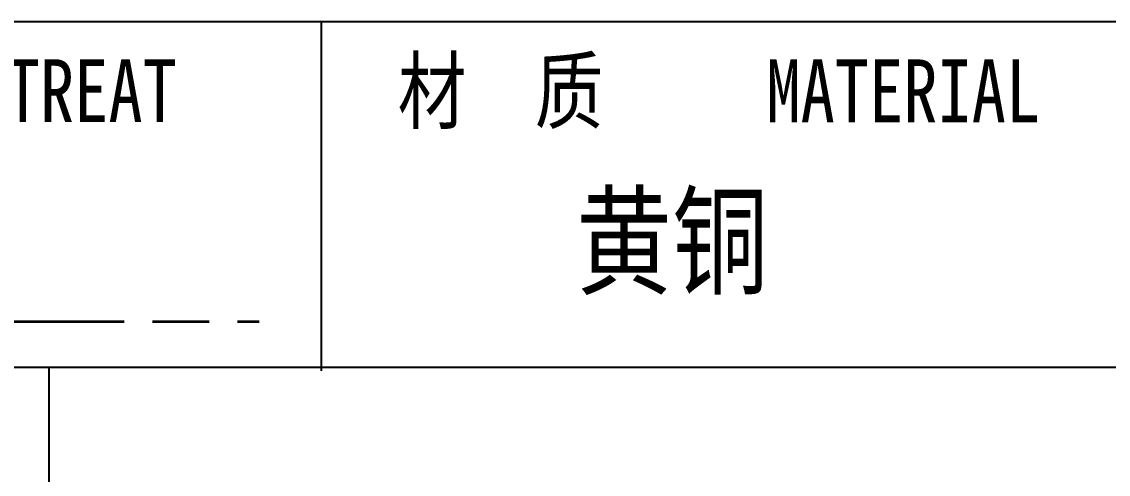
# Model space of a CAD drawing. Header units: millimetres. Extents: x -40286265 to 104648, y -86649 to -49135.
# Drawn here: x 37130.17 to 37173.37, y -65824.93 to -65806.92 of the extents above; entities that cross this region are included whole.
import ezdxf
from ezdxf.enums import TextEntityAlignment as Align

# ---------------------------------------------------------------- set-up
doc = ezdxf.new("R2010")
doc.units = ezdxf.units.MM
doc.header["$LTSCALE"] = 0.5
doc.linetypes.add('AM_ISO08W050x2', pattern=[9, 6, -0.75, 1.5, -0.75])
doc.layers.add('图\\M+19E79\\M+195B6\\M+18E9A', color=7, linetype='Continuous')
doc.layers.add('材质', color=7, linetype='Continuous')
doc.layers.add('图框', color=7, linetype='Continuous', lineweight=18)
doc.layers.add('粗点划线', color=6, linetype='AM_ISO08W050x2', lineweight=35)
doc.styles.add('国标', font='simfang.ttf', dxfattribs={"width": 0.8})

# ---------------------------------------------------------------- blocks, each defined once
blk = doc.blocks.new('GZDEH零件A3图框V01版')
at = {"layer": '图\\M+19E79\\M+195B6\\M+18E9A', "color": 7}
blk.add_line((3272.49, -1788.461), (3092.49, -1788.461), dxfattribs=at)
at = {"layer": '图\\M+19E79\\M+195B6\\M+18E9A', "color": 9}
for p, q in [((3272.49, -1788.461), (3092.49, -1788.461)), ((3124.99, -1788.461), (3124.99, -1802.353)), ((3181.99, -1802.211), (3092.49, -1802.211)), ((3114.17, -1802.211), (3114.17, -1815.961))]:
    blk.add_line(p, q, dxfattribs=at)
at = {"layer": '图\\M+19E79\\M+195B6\\M+18E9A', "color": 9, "style": '国标', "width": 0.8}
blk.add_text('材  质', height=2.5, dxfattribs=at).set_placement((3128.037, -1792.46))
for s, p in [('HEAT TREAT', (3112.454, -1792.456)), ('MATERIAL', (3148.136, -1792.46))]:
    blk.add_text(s, height=2.5, dxfattribs=at).set_placement(p, align=Align.CENTER)
blk = doc.blocks.new('DEH A3')
at = {"layer": '图框'}
blk.add_blockref('GZDEH零件A3图框V01版', (-2857.49, 1846.461), dxfattribs=at)

msp = doc.modelspace()

# ---------------------------------------------------------------- linework, layer by layer
at = {"layer": '粗点划线', "color": 6, "linetype": 'AM_ISO08W050x2', "ltscale": 3}
msp.add_line((37111.744, -65818.851), (37139.605, -65818.851), dxfattribs=at)

# ---------------------------------------------------------------- block references
at = {"layer": '图框'}
msp.add_blockref('DEH A3', (36874.569, -65864.923), dxfattribs=at)

# ---------------------------------------------------------------- texts
at = {"layer": '材质', "color": 3, "style": '国标', "width": 0.8}
msp.add_text('黄铜', height=3.5, dxfattribs=at).set_placement((37152.205, -65817.401))

doc.saveas('drawing.dxf')
